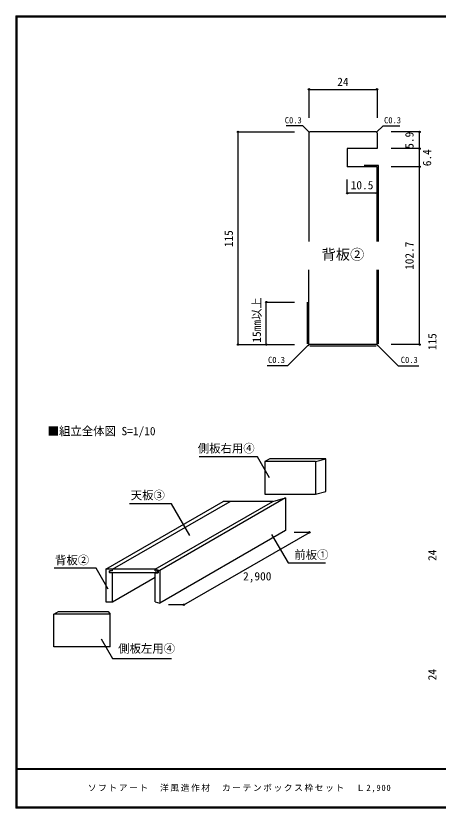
# Model space of a CAD drawing. Units: millimetres on the paper, with parts at other scales. Extents: x -195 to 195, y -143 to 140.
# Drawn here: x -195 to -46.3, y -139.7 to 139.7 of the extents above; entities that cross this region are included whole.
import ezdxf
from ezdxf.enums import TextEntityAlignment as Align

# ---------------------------------------------------------------- set-up
doc = ezdxf.new("R2010")
doc.units = ezdxf.units.MM
doc.header["$PDMODE"] = 32
doc.header["$PDSIZE"] = 0.5
for name, color, linetype in [('0-2_背板', 2, 'Continuous'), ('0-6_シート', 7, 'Continuous'), ('0-A_文字', 4, 'Continuous'), ('0-B_寸法', 7, 'Continuous'), ('1-0_補助線', 2, 'Continuous'), ('1-A_文字', 7, 'Continuous'), ('1-B_寸法', 7, 'Continuous'), ('F-1_枠', 6, 'Continuous'), ('F-A_文字', 7, 'Continuous')]:
    doc.layers.add(name, color=color, linetype=linetype)
doc.styles.add('ＭＳ ゴシック', font='')
doc.styles.get('ＭＳ ゴシック').set_extended_font_data('MS Gothic')

msp = doc.modelspace()

# ---------------------------------------------------------------- linework, layer by layer
at = {"layer": '0-2_背板'}
for p, q in [((-91.548, 98.754), (-91.848, 98.454)), ((-91.848, 98.454), (-91.848, 60.104)), ((-68.148, 98.754), (-91.548, 98.754)), ((-68.148, 98.754), (-67.848, 98.454)), ((-67.848, 98.454), (-67.848, 92.854)), ((-67.848, 92.854), (-78.348, 92.854)), ((-78.348, 92.854), (-78.348, 86.454)), ((-67.848, 86.454), (-78.348, 86.454)), ((-67.848, 60.104), (-67.848, 86.454)), ((-91.848, 24.054), (-91.848, 50.104)), ((-67.848, 24.054), (-67.848, 50.104)), ((-91.848, 24.054), (-91.548, 23.754)), ((-68.148, 23.754), (-91.548, 23.754)), ((-68.148, 23.754), (-67.848, 24.054))]:
    msp.add_line(p, q, dxfattribs=at)
at = {"layer": '0-6_シート'}
for p, q in [((-67.348, 86.954), (-72.348, 86.954)), ((-67.348, 60.104), (-67.348, 86.954)), ((-67.348, 24.054), (-67.348, 50.104)), ((-92.348, 24.054), (-92.348, 38.754)), ((-92.202, 23.7), (-91.902, 23.4)), ((-68.148, 23.254), (-91.548, 23.254)), ((-67.795, 23.4), (-67.495, 23.7))]:
    msp.add_line(p, q, dxfattribs=at)
at = {"layer": '0-A_文字'}
for p, q in [((-94.004, 100.909), (-99.854, 100.909)), ((-91.698, 98.604), (-94.004, 100.909)), ((-67.998, 98.604), (-65.693, 100.909)), ((-65.693, 100.909), (-59.843, 100.909)), ((-91.698, 23.904), (-99.341, 16.261)), ((-67.998, 23.904), (-60.356, 16.261)), ((-99.341, 16.261), (-106.533, 16.261)), ((-60.356, 16.261), (-53.164, 16.261))]:
    msp.add_line(p, q, dxfattribs=at)
at = {"layer": '0-B_寸法', "color": 4}
for p, q in [((-91.848, 113.754), (-67.848, 113.754)), ((-91.848, 113.754), (-91.848, 103.754)), ((-67.848, 113.754), (-67.848, 103.754)), ((-116.759, 23.754), (-116.759, 98.754)), ((-116.759, 98.754), (-96.938, 98.754)), ((-52.848, 98.754), (-62.848, 98.754)), ((-52.848, 23.754), (-52.848, 98.754)), ((-52.848, 92.854), (-62.848, 92.854)), ((-52.848, 86.454), (-62.848, 86.454)), ((-78.348, 77.132), (-78.348, 81.947)), ((-67.848, 77.132), (-67.848, 81.947)), ((-67.848, 77.132), (-78.348, 77.132)), ((-106.848, 23.754), (-106.848, 38.754)), ((-106.848, 38.754), (-96.848, 38.754)), ((-116.759, 23.754), (-96.848, 23.754)), ((-52.848, 23.754), (-62.848, 23.754))]:
    msp.add_line(p, q, dxfattribs=at)
at = {"layer": '0-B_寸法'}
for p in [(-91.848, 113.754), (-67.848, 113.754), (-116.759, 98.754), (-52.848, 98.754), (-52.848, 92.854), (-52.848, 86.454), (-78.348, 77.132), (-67.848, 77.132), (-106.848, 38.754), (-116.759, 23.754), (-106.848, 23.754), (-52.848, 23.754)]:
    msp.add_point(p, dxfattribs=at)
at = {"layer": '1-0_補助線'}
for p, q in [((-85.808, -16.477), (-105.608, -16.477)), ((-89.462, -17.456), (-85.808, -16.477)), ((-85.808, -27.977), (-85.808, -16.477)), ((-89.462, -17.456), (-107.304, -17.456)), ((-89.462, -17.456), (-89.462, -28.956)), ((-100.085, -30.307), (-144.338, -55.856)), ((-104.564, -31.507), (-100.085, -30.307)), ((-100.085, -30.307), (-100.085, -41.807)), ((-163.377, -55.417), (-121.964, -31.507)), ((-160.977, -55.417), (-119.564, -31.507)), ((-145.977, -55.417), (-104.564, -31.507)), ((-104.564, -31.507), (-121.964, -31.507)), ((-100.085, -41.807), (-144.338, -67.356)), ((-163.377, -55.417), (-163.377, -66.917)), ((-145.977, -55.417), (-163.377, -55.417)), ((-160.977, -56.017), (-160.977, -55.417)), ((-145.977, -56.017), (-145.977, -55.417)), ((-145.977, -55.417), (-144.338, -55.856)), ((-144.338, -55.856), (-144.338, -67.356)), ((-162.027, -56.007), (-162.027, -56.647)), ((-160.977, -56.007), (-162.027, -56.007)), ((-160.977, -56.647), (-162.027, -56.647)), ((-160.977, -56.017), (-161.977, -56.017)), ((-161.977, -56.617), (-161.977, -56.017)), ((-161.977, -56.617), (-144.977, -56.617)), ((-160.977, -66.917), (-160.977, -56.647)), ((-160.977, -66.917), (-145.977, -58.257)), ((-145.977, -56.007), (-144.927, -56.007)), ((-145.977, -56.017), (-144.977, -56.017)), ((-145.977, -56.647), (-144.927, -56.647)), ((-145.977, -66.917), (-145.977, -56.647)), ((-144.977, -56.617), (-144.977, -56.017)), ((-144.927, -56.007), (-144.927, -56.647)), ((-163.377, -66.917), (-160.977, -66.917)), ((-145.977, -66.917), (-144.338, -67.356)), ((-161.829, -71.321), (-181.629, -71.321)), ((-179.933, -70.341), (-162.533, -70.341)), ((-162.533, -70.341), (-161.829, -71.321)), ((-161.829, -82.821), (-161.829, -71.321)), ((-161.829, -82.821), (-181.629, -82.821))]:
    msp.add_line(p, q, dxfattribs=at)
for points in [[(-105.608, -16.477), (-107.304, -17.456), (-107.304, -28.956)], [(-107.304, -28.956), (-89.462, -28.956), (-85.808, -27.977)], [(-181.629, -82.821), (-181.629, -71.321), (-179.933, -70.341)]]:
    msp.add_lwpolyline(points, dxfattribs=at)
at = {"layer": '1-A_文字'}
for p, q in [((-109.918, -15.799), (-130.475, -15.799)), ((-105.654, -23.185), (-109.918, -15.799)), ((-140.164, -32.425), (-154.934, -32.425)), ((-133.769, -43.502), (-140.164, -32.425)), ((-104.937, -43.185), (-99.169, -53.176)), ((-166.777, -55.021), (-181.49, -55.021)), ((-162.492, -62.442), (-166.777, -55.021)), ((-99.169, -53.176), (-85.983, -53.176)), ((-165.016, -79.945), (-161.008, -86.887)), ((-161.008, -86.887), (-140.259, -86.887))]:
    msp.add_line(p, q, dxfattribs=at)
at = {"layer": '1-B_寸法', "color": 4}
for p, q in [((-135.914, -67.976), (-91.661, -42.426)), ((-91.661, -42.426), (-97.052, -42.426)), ((-135.914, -67.976), (-141.277, -67.976))]:
    msp.add_line(p, q, dxfattribs=at)
at = {"layer": '1-B_寸法'}
for p in [(-91.661, -42.426), (-135.914, -67.976)]:
    msp.add_point(p, dxfattribs=at)
at = {"layer": 'F-1_枠'}
for p, q in [((-195, 139.667), (-195, -139.667)), ((-195, 139.667), (195, 139.667)), ((-194.833, 139.667), (-194.833, -139.667)), ((-194.667, 139.667), (-194.667, -139.667)), ((-195, 139.5), (195, 139.5)), ((-195, 139.333), (195, 139.333)), ((195, -125.833), (-195, -125.833)), ((195, -126), (-195, -126)), ((195, -139.333), (-195, -139.333)), ((195, -139.5), (-195, -139.5)), ((195, -139.667), (-195, -139.667))]:
    msp.add_line(p, q, dxfattribs=at)

# ---------------------------------------------------------------- texts
at = {"layer": '0-A_文字', "color": 7, "style": 'ＭＳ ゴシック'}
msp.add_text('背板②', height=3.666, dxfattribs=at).set_placement((-87.348, 52.604), align=Align.BOTTOM_LEFT)
at = {"layer": '0-B_寸法', "style": 'ＭＳ ゴシック'}
for s, height, p in [('24', 2.933, (-81.848, 114.052)), ('C0.3', 2.199, (-100.323, 101.097)), ('C0.3', 2.199, (-65.373, 101.097)), ('10.5', 2.933, (-77.098, 77.632)), ('C0.3', 2.199, (-106.22, 16.609)), ('C0.3', 2.199, (-59.477, 16.609))]:
    msp.add_text(s, height=height, dxfattribs=at).set_placement(p, align=Align.BOTTOM_LEFT)
for s, p in [('5.9', (-54.101, 92.804)), ('6.4', (-47.889, 86.654)), ('115', (-117.714, 58.096)), ('102.7', (-54.101, 50.104)), ('15㎜以上', (-107.852, 24.443)), ('115', (-46.034, 21.785)), ('24', (-46.034, -52.51)), ('24', (-46.034, -94.594))]:
    msp.add_text(s, height=2.933, rotation=90, dxfattribs=at).set_placement(p, align=Align.BOTTOM_LEFT)
at = {"layer": '1-A_文字', "style": 'ＭＳ ゴシック'}
for s, p in [('■組立全体図 S=1/10', (-183.794, -9.085)), ('側板右用④', (-130.929, -15.187)), ('天板③', (-154.541, -31.7)), ('前板①', (-96.959, -52.678)), ('背板②', (-181.194, -54.593)), ('側板左用④', (-158.959, -85.769))]:
    msp.add_text(s, height=2.933, dxfattribs=at).set_placement(p, align=Align.BOTTOM_LEFT)
at = {"layer": '1-B_寸法', "style": 'ＭＳ ゴシック'}
msp.add_text('2,900', height=2.933, dxfattribs=at).set_placement((-114.997, -60.255), align=Align.BOTTOM_LEFT)
at = {"layer": 'F-A_文字', "insert": (-169.667, -134.167), "char_height": 2.199, "attachment_point": 7, "style": 'ＭＳ ゴシック'}
msp.add_mtext('\\T1.18;ソフトアート\u3000洋風造作材\u3000カーテンボックス枠セット\u3000Ｌ2,900', dxfattribs=at)

doc.saveas('drawing.dxf')
